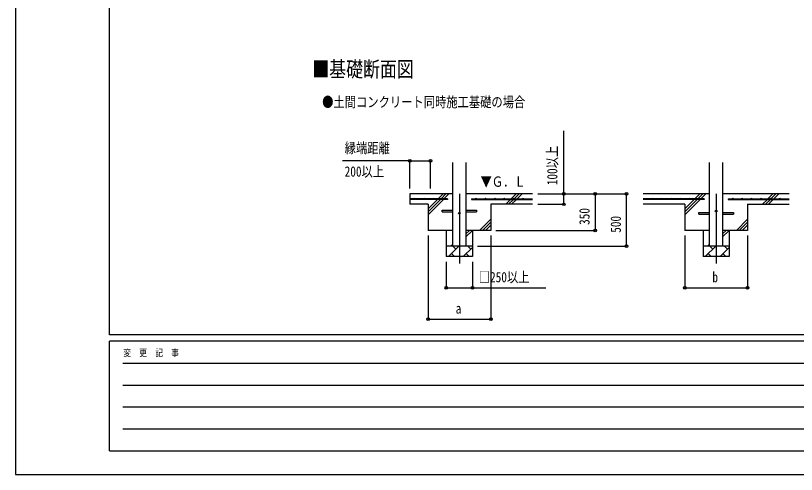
# Model space of a CAD drawing. Units: millimetres, scale not verified. Extents: x -12615 to 12615, y -8910 to 8910.
# Drawn here: x -12615 to -5141, y -8910 to -4519 of the extents above; entities that cross this region are included whole.
import ezdxf
from ezdxf.enums import TextEntityAlignment as Align

# ---------------------------------------------------------------- set-up
doc = ezdxf.new("R2010")
doc.units = ezdxf.units.MM
doc.header["$LTSCALE"] = 40
for name, color, linetype in [('0-2_USER1', 3, 'Continuous'), ('0-4_YKK_12', 2, 'Continuous'), ('0-5_YKK_13', 4, 'Continuous'), ('0-6_YKK_A1', 4, 'Continuous'), ('0-7_YKK_D', 6, 'Continuous'), ('0-8_YKK_ZWAK', 7, 'Continuous')]:
    doc.layers.add(name, color=color, linetype=linetype)
doc.styles.add('ＭＳ ゴシック', font='')
doc.styles.get('ＭＳ ゴシック').set_extended_font_data('MS Gothic')

msp = doc.modelspace()

# ---------------------------------------------------------------- linework, layer by layer
at = {"layer": '0-4_YKK_12'}
for p, q in [((-8366.94, -6225), (-8366.94, -6890.95)), ((-5908.94, -6225), (-5908.94, -6890.95))]:
    msp.add_line(p, q, dxfattribs=at)
at = {"layer": '0-5_YKK_13'}
for p, q in [((-8531.94, -6382), (-8429.44, -6382)), ((-8531.94, -6398), (-8531.94, -6382)), ((-8531.94, -6398), (-8429.44, -6398)), ((-8304.44, -6382), (-8201.94, -6382)), ((-8304.44, -6398), (-8201.94, -6398)), ((-8201.94, -6382), (-8201.94, -6398)), ((-6073.94, -6402), (-5971.44, -6402)), ((-6073.94, -6418), (-6073.94, -6402)), ((-6073.94, -6418), (-5971.44, -6418)), ((-5846.44, -6402), (-5743.94, -6402)), ((-5846.44, -6418), (-5743.94, -6418)), ((-5743.94, -6402), (-5743.94, -6418))]:
    msp.add_line(p, q, dxfattribs=at)
for centre in [(-8366.94, -6410), (-5908.94, -6390)]:
    msp.add_circle(centre, 8, dxfattribs=at)
at = {"layer": '0-6_YKK_A1'}
for p, q in [((-8429.44, -6725), (-8429.44, -5925)), ((-8304.44, -5925), (-8304.44, -6725)), ((-5971.44, -6725), (-5971.44, -5925)), ((-5846.44, -5925), (-5846.44, -6725)), ((-8429.44, -6225), (-8841.94, -6225)), ((-8841.94, -6225), (-8841.94, -6325)), ((-8481.94, -6272.5), (-8841.94, -6272.5)), ((-8481.94, -6277.5), (-8841.94, -6277.5)), ((-8666.94, -6425), (-8519.44, -6277.5)), ((-8666.94, -6368.43), (-8576.01, -6277.5)), ((-8666.94, -6396.72), (-8547.72, -6277.5)), ((-8571.01, -6272.5), (-8523.51, -6225)), ((-8542.72, -6272.5), (-8495.22, -6225)), ((-8514.44, -6272.5), (-8466.94, -6225)), ((-8481.94, -6272.5), (-8481.94, -6277.5)), ((-7666.94, -6225), (-8304.44, -6225)), ((-8251.94, -6272.5), (-7666.94, -6272.5)), ((-8251.94, -6272.5), (-8251.94, -6277.5)), ((-8251.94, -6277.5), (-7666.94, -6277.5)), ((-7923.51, -6325), (-7876.01, -6277.5)), ((-7895.22, -6325), (-7847.72, -6277.5)), ((-7871.01, -6272.5), (-7823.51, -6225)), ((-7866.94, -6325), (-7819.44, -6277.5)), ((-7842.72, -6272.5), (-7795.22, -6225)), ((-7814.44, -6272.5), (-7766.94, -6225)), ((-5971.44, -6225), (-6608.94, -6225)), ((-6023.94, -6272.5), (-6608.94, -6272.5)), ((-6023.94, -6277.5), (-6608.94, -6277.5)), ((-6208.94, -6425), (-6061.44, -6277.5)), ((-6208.94, -6368.43), (-6118.01, -6277.5)), ((-6208.94, -6396.72), (-6089.72, -6277.5)), ((-6113.01, -6272.5), (-6065.51, -6225)), ((-6084.72, -6272.5), (-6037.22, -6225)), ((-6056.44, -6272.5), (-6008.94, -6225)), ((-6023.94, -6272.5), (-6023.94, -6277.5)), ((-5208.94, -6225), (-5846.44, -6225)), ((-5793.94, -6272.5), (-5208.94, -6272.5)), ((-5793.94, -6272.5), (-5793.94, -6277.5)), ((-5793.94, -6277.5), (-5208.94, -6277.5)), ((-5465.51, -6325), (-5418.01, -6277.5)), ((-5437.22, -6325), (-5389.72, -6277.5)), ((-5413.01, -6272.5), (-5365.51, -6225)), ((-5408.94, -6325), (-5361.44, -6277.5)), ((-5384.72, -6272.5), (-5337.22, -6225)), ((-5356.44, -6272.5), (-5308.94, -6225)), ((-8666.94, -6325), (-8841.94, -6325)), ((-8666.94, -6325), (-8666.94, -6575)), ((-7666.94, -6325), (-8066.94, -6325)), ((-8066.94, -6325), (-8066.94, -6575)), ((-6208.94, -6325), (-6608.94, -6325)), ((-6208.94, -6325), (-6208.94, -6575)), ((-5608.94, -6325), (-5608.94, -6575)), ((-5608.94, -6325), (-5208.94, -6325)), ((-8173.51, -6575), (-8066.94, -6468.43)), ((-8145.22, -6575), (-8066.94, -6496.72)), ((-5715.51, -6575), (-5608.94, -6468.43)), ((-5687.22, -6575), (-5608.94, -6496.72)), ((-8429.44, -6575), (-8666.94, -6575)), ((-8491.94, -6575), (-8491.94, -6825)), ((-8304.44, -6636.67), (-8242.77, -6575)), ((-8304.44, -6608.38), (-8271.06, -6575)), ((-8066.94, -6575), (-8304.44, -6575)), ((-8241.94, -6575), (-8241.94, -6825)), ((-8116.94, -6575), (-8066.94, -6525)), ((-5971.44, -6575), (-6208.94, -6575)), ((-6033.94, -6575), (-6033.94, -6825)), ((-5846.44, -6636.67), (-5784.77, -6575)), ((-5846.44, -6608.38), (-5813.06, -6575)), ((-5608.94, -6575), (-5846.44, -6575)), ((-5783.94, -6575), (-5783.94, -6825)), ((-5658.94, -6575), (-5608.94, -6525)), ((-8241.94, -6725), (-8491.94, -6725)), ((-8471.2, -6825), (-8371.2, -6725)), ((-8449.34, -6725), (-8429.44, -6705.1)), ((-8399.76, -6753.55), (-8428.31, -6725)), ((-8258.34, -6753.55), (-8286.89, -6725)), ((-5783.94, -6725), (-6033.94, -6725)), ((-6013.2, -6825), (-5913.2, -6725)), ((-5991.34, -6725), (-5971.44, -6705.1)), ((-5941.76, -6753.55), (-5970.31, -6725)), ((-5800.34, -6753.55), (-5828.89, -6725)), ((-8442.65, -6796.45), (-8414.1, -6825)), ((-8329.78, -6825), (-8241.94, -6737.16)), ((-8301.23, -6796.45), (-8272.68, -6825)), ((-5984.65, -6796.45), (-5956.1, -6825)), ((-5871.78, -6825), (-5783.94, -6737.16)), ((-5843.23, -6796.45), (-5814.68, -6825)), ((-8241.94, -6825), (-8491.94, -6825)), ((-5783.94, -6825), (-6033.94, -6825))]:
    msp.add_line(p, q, dxfattribs=at)
for centre in [(-8796.94, -6270), (-8706.94, -6270), (-8616.94, -6270), (-8526.94, -6270), (-8206.94, -6270), (-8116.94, -6270), (-8026.94, -6270), (-7936.94, -6270), (-7846.94, -6270), (-7756.94, -6270), (-6518.94, -6270), (-6428.94, -6270), (-6338.94, -6270), (-6248.94, -6270), (-6158.94, -6270), (-6068.94, -6270), (-5748.94, -6270), (-5658.94, -6270), (-5568.94, -6270), (-5478.94, -6270), (-5388.94, -6270), (-5298.94, -6270)]:
    msp.add_circle(centre, 2.5, dxfattribs=at)
at = {"layer": '0-7_YKK_D'}
for p, q in [((-8841.94, -5909.74), (-9484.53, -5909.74)), ((-8841.94, -6175), (-8841.94, -5908.74)), ((-8841.94, -5909.74), (-8641.94, -5909.74)), ((-8641.94, -6175), (-8641.94, -5908.74)), ((-7616.94, -6225), (-7365.94, -6225)), ((-7616.94, -6225), (-6765.94, -6225)), ((-7616.94, -6225), (-7065.94, -6225)), ((-7066.94, -6225), (-7066.94, -6575)), ((-6766.94, -6725), (-6766.94, -6225)), ((-7616.94, -6325), (-7365.94, -6325)), ((-8016.94, -6575), (-7065.94, -6575)), ((-8666.94, -6625), (-8666.94, -7426)), ((-8065.94, -6625), (-8065.94, -7426)), ((-6208.94, -6625), (-6208.94, -7126)), ((-5608.94, -6625), (-5608.94, -7126)), ((-8191.94, -6725), (-6765.94, -6725)), ((-8491.94, -6875), (-8491.94, -7126)), ((-8241.94, -6875), (-8241.94, -7126)), ((-6208.94, -7125), (-5608.94, -7125)), ((-8666.94, -7425), (-8065.94, -7425))]:
    msp.add_line(p, q, dxfattribs=at)
for points in [[(-7366.94, -6325), (-7366.94, -6225), (-7366.94, -5620.4)], [(-8491.94, -7125), (-8241.94, -7125), (-7538.14, -7125)]]:
    msp.add_lwpolyline(points, dxfattribs=at)
for centre in [(-8841.94, -5909.74), (-8641.94, -5909.74), (-7366.94, -6225), (-7066.94, -6225), (-6766.94, -6225), (-7366.94, -6325), (-7066.94, -6575), (-6766.94, -6725), (-8491.94, -7125), (-8241.94, -7125), (-6208.94, -7125), (-5608.94, -7125), (-8666.94, -7425), (-8065.94, -7425)]:
    msp.add_circle(centre, 12.75, dxfattribs=at)
at = {"layer": '0-8_YKK_ZWAK'}
for p, q in [((-11714.94, -7575), (-11714.94, 8325)), ((11685.06, -7575), (-11714.94, -7575)), ((-3914.94, -7635), (-11714.94, -7635)), ((-11714.94, -8685), (-11714.94, -7635)), ((-11587.44, -7845), (-4064.94, -7845)), ((-11587.44, -8055), (-4064.94, -8055)), ((-11587.44, -8265), (-4064.94, -8265)), ((-11587.44, -8475), (-4064.94, -8475)), ((-11714.94, -8685), (-3914.94, -8685))]:
    msp.add_line(p, q, dxfattribs=at)
msp.add_lwpolyline([(-12615, -8910), (12615, -8910), (12615, 8910), (-12615, 8910)], close=True, dxfattribs=at)

# ---------------------------------------------------------------- texts
at = {"layer": '0-2_USER1', "style": 'ＭＳ ゴシック', "width": 0.8}
for s, height, p in [('■基礎断面図', 148.5, (-9775.11, -5149.72)), ('●土間コンクリート同時施工基礎の場合', 98.97, (-9680.36, -5424.73))]:
    msp.add_text(s, height=height, dxfattribs=at).set_placement(p, align=Align.BOTTOM_LEFT)
at = {"layer": '0-6_YKK_A1', "style": 'ＭＳ ゴシック', "width": 0.8}
msp.add_text('▼Ｇ．Ｌ', height=98.97, dxfattribs=at).set_placement((-8164.4, -6186.73), align=Align.BOTTOM_LEFT)
at = {"layer": '0-7_YKK_D', "style": 'ＭＳ ゴシック', "width": 0.8}
for s, p in [('縁端距離', (-9465.14, -5864.74)), ('200以上', (-9465.14, -6089.74)), ('□250以上', (-8181.34, -7101)), ('b', (-5944.94, -7101)), ('a', (-8402.44, -7401))]:
    msp.add_text(s, height=98.97, dxfattribs=at).set_placement(p, align=Align.BOTTOM_LEFT)
for s, p in [('100以上', (-7398.94, -6142)), ('350', (-7090.94, -6522.4)), ('500', (-6790.94, -6597.4))]:
    msp.add_text(s, height=98.97, rotation=90, dxfattribs=at).set_placement(p, align=Align.BOTTOM_LEFT)
at = {"layer": '0-8_YKK_ZWAK', "style": 'ＭＳ ゴシック', "width": 0.8}
msp.add_text('変  更  記  事', height=65.98, dxfattribs=at).set_placement((-11583.93, -7800), align=Align.BOTTOM_LEFT)

doc.saveas('drawing.dxf')
